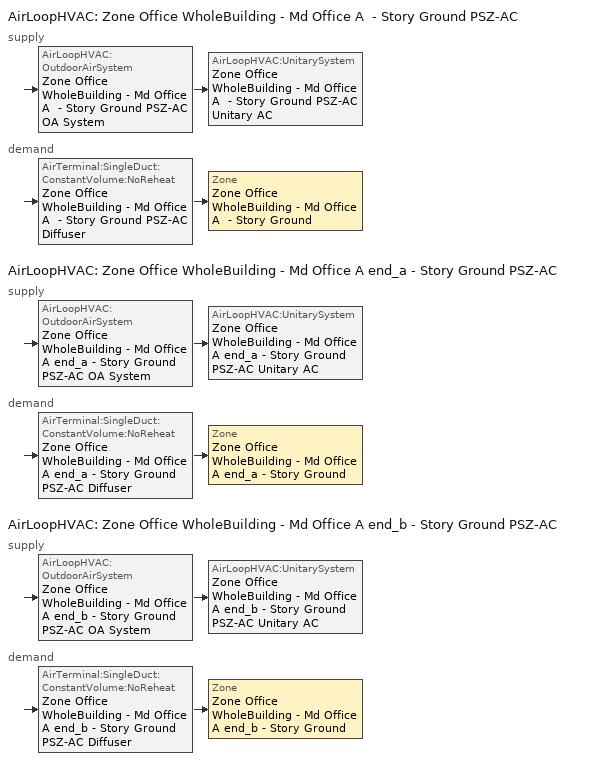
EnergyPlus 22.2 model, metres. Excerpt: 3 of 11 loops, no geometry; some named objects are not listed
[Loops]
AirLoopHVAC 'Zone Office WholeBuilding - Md Office A  - Story Ground PSZ-AC'
 supply: AirLoopHVAC:OutdoorAirSystem 'Zone Office WholeBuilding - Md Office A  - Story Ground PSZ-AC OA System' > AirLoopHVAC:UnitarySystem 'Zone Office WholeBuilding - Md Office A  - Story Ground PSZ-AC Unitary AC'
 demand: AirTerminal:SingleDuct:ConstantVolume:NoReheat 'Zone Office WholeBuilding - Md Office A  - Story Ground PSZ-AC Diffuser' > Zone 'Zone Office WholeBuilding - Md Office A  - Story Ground'
AirLoopHVAC 'Zone Office WholeBuilding - Md Office A end_a - Story Ground PSZ-AC'
 supply: AirLoopHVAC:OutdoorAirSystem 'Zone Office WholeBuilding - Md Office A end_a - Story Ground PSZ-AC OA System' > AirLoopHVAC:UnitarySystem 'Zone Office WholeBuilding - Md Office A end_a - Story Ground PSZ-AC Unitary AC'
 demand: AirTerminal:SingleDuct:ConstantVolume:NoReheat 'Zone Office WholeBuilding - Md Office A end_a - Story Ground PSZ-AC Diffuser' > Zone 'Zone Office WholeBuilding - Md Office A end_a - Story Ground'
AirLoopHVAC 'Zone Office WholeBuilding - Md Office A end_b - Story Ground PSZ-AC'
 supply: AirLoopHVAC:OutdoorAirSystem 'Zone Office WholeBuilding - Md Office A end_b - Story Ground PSZ-AC OA System' > AirLoopHVAC:UnitarySystem 'Zone Office WholeBuilding - Md Office A end_b - Story Ground PSZ-AC Unitary AC'
 demand: AirTerminal:SingleDuct:ConstantVolume:NoReheat 'Zone Office WholeBuilding - Md Office A end_b - Story Ground PSZ-AC Diffuser' > Zone 'Zone Office WholeBuilding - Md Office A end_b - Story Ground'
[SizingPeriod:DesignDay] Day of Month=21; Day Type=SummerDesignDay; Dry-Bulb Temperature Range Modifier Type=DefaultMultipliers; Humidity Condition Type=Wetbulb; Barometric Pressure {Pa}=100917; Wind Speed {m/s}=5; Wind Direction {deg}=320; Rain Indicator=No; Snow Indicator=No; Daylight Saving Time Indicator=No; Solar Model Indicator=ASHRAETau; Begin Environment Reset Mode=FullResetAtBeginEnvironment
Name | Month | Maximum Dry-Bulb Temperature {C} | Daily Dry-Bulb Temperature Range {deltaC} | Wetbulb or DewPoint at Maximum Dry-Bulb {C} | ASHRAE Clear Sky Optical Depth for Beam Irradiance (taub) | ASHRAE Clear Sky Optical Depth for Diffuse Irradiance (taud)
Kodiak April .4% Condns WB=>MCDB | 4 | 11.4 | 5.4 | 8 | 0.323 | 2.439
Kodiak August .4% Condns DB=>MCWB | 8 | 22.6 | 6.3 | 16 | 0.322 | 2.497
Kodiak August .4% Condns WB=>MCDB | 8 | 21.4 | 6.3 | 16.9 | 0.322 | 2.497
Kodiak December .4% Condns DB=>MCWB | 12 | 6.9 | 5.1 | 5.6 | 0.359 | 2.403
Kodiak December .4% Condns WB=>MCDB | 12 | 6.5 | 5.1 | 6.2 | 0.359 | 2.403
Kodiak February .4% Condns DB=>MCWB | 2 | 6.9 | 4.9 | 4.6 | 0.336 | 2.429
Kodiak February .4% Condns WB=>MCDB | 2 | 6.1 | 4.9 | 5.5 | 0.336 | 2.429
Kodiak January .4% Condns DB=>MCWB | 1 | 6.8 | 4.7 | 4 | 0.326 | 2.48
Kodiak January .4% Condns WB=>MCDB | 1 | 5.7 | 4.7 | 5.5 | 0.326 | 2.48
Kodiak July .4% Condns DB=>MCWB | 7 | 24.2 | 5.5 | 16.2 | 0.316 | 2.499
Kodiak July .4% Condns WB=>MCDB | 7 | 22.8 | 5.5 | 16.6 | 0.316 | 2.499
Kodiak June .4% Condns DB=>MCWB | 6 | 22.3 | 5.4 | 13.8 | 0.317 | 2.453
Kodiak June .4% Condns WB=>MCDB | 6 | 20.3 | 5.4 | 14.7 | 0.317 | 2.453
Kodiak March .4% Condns DB=>MCWB | 3 | 8.3 | 5.5 | 3.9 | 0.337 | 2.384
Kodiak March .4% Condns WB=>MCDB | 3 | 6.3 | 5.5 | 5.2 | 0.337 | 2.384
Kodiak May .4% Condns DB=>MCWB | 5 | 18.8 | 5.9 | 10.5 | 0.314 | 2.447
Kodiak May .4% Condns WB=>MCDB | 5 | 17 | 5.9 | 11.2 | 0.314 | 2.447
Kodiak November .4% Condns DB=>MCWB | 11 | 9.4 | 5.3 | 7.3 | 0.358 | 2.388
Kodiak November .4% Condns WB=>MCDB | 11 | 8.7 | 5.3 | 8.2 | 0.358 | 2.388
Kodiak October .4% Condns DB=>MCWB | 10 | 12.6 | 6.2 | 9.4 | 0.34 | 2.431
Kodiak October .4% Condns WB=>MCDB | 10 | 11.3 | 6.2 | 10.7 | 0.34 | 2.431
[ZoneControl:Thermostat] Temperature Difference Between Cutout And Setpoint {deltaC}=0
Name | Zone or ZoneList | Control Type Schedule | Control 1
Zone Office WholeBuilding - Md Office A  - Story Ground Thermostat | Zone Office WholeBuilding - Md Office A  - Story Ground | Zone Office WholeBuilding - Md Office A  - Story Ground Thermostat Schedule | Office WholeBuilding - Md Office - DOE Ref 1980-2004 Thermostat
Zone Office WholeBuilding - Md Office A end_a - Story Ground Thermostat | Zone Office WholeBuilding - Md Office A end_a - Story Ground | Zone Office WholeBuilding - Md Office A end_a - Story Ground Thermostat Schedule | Office WholeBuilding - Md Office - DOE Ref 1980-2004 Thermostat 1
Zone Office WholeBuilding - Md Office A end_b - Story Ground Thermostat | Zone Office WholeBuilding - Md Office A end_b - Story Ground | Zone Office WholeBuilding - Md Office A end_b - Story Ground Thermostat Schedule | Office WholeBuilding - Md Office - DOE Ref 1980-2004 Thermostat 2
[ThermostatSetpoint:DualSetpoint] Heating Setpoint Temperature Schedule=Medium Office HtgSetp; Cooling Setpoint Temperature Schedule=Medium Office ClgSetp
Office WholeBuilding - Md Office - DOE Ref 1980-2004 Thermostat; Office WholeBuilding - Md Office - DOE Ref 1980-2004 Thermostat 1; Office WholeBuilding - Md Office - DOE Ref 1980-2004 Thermostat 2
[AirTerminal:SingleDuct:ConstantVolume:NoReheat] Availability Schedule=Always On Discrete; Maximum Air Flow Rate {m3/s}=AutoSize
Zone Office WholeBuilding - Md Office A  - Story Ground PSZ-AC Diffuser; Zone Office WholeBuilding - Md Office A end_a - Story Ground PSZ-AC Diffuser; Zone Office WholeBuilding - Md Office A end_b - Story Ground PSZ-AC Diffuser
[Zone equipment]
Zone Office WholeBuilding - Md Office A  - Story Ground: Zone Office WholeBuilding - Md Office A  - Story Ground PSZ-AC Diffuser
Zone Office WholeBuilding - Md Office A end_a - Story Ground: Zone Office WholeBuilding - Md Office A end_a - Story Ground PSZ-AC Diffuser
Zone Office WholeBuilding - Md Office A end_b - Story Ground: Zone Office WholeBuilding - Md Office A end_b - Story Ground PSZ-AC Diffuser
[Sizing:Zone] Zone Cooling Design Supply Air Temperature Input Method=SupplyAirTemperature; Zone Cooling Design Supply Air Temperature {C}=12.7778; Zone Cooling Design Supply Air Temperature Difference {deltaC}=11.11; Zone Heating Design Supply Air Temperature Input Method=SupplyAirTemperature; Zone Heating Design Supply Air Temperature {C}=50; Zone Heating Design Supply Air Temperature Difference {deltaC}=11.11; Zone Cooling Design Supply Air Humidity Ratio {kgWater/kgDryAir}=0.0085; Zone Heating Design Supply Air Humidity Ratio {kgWater/kgDryAir}=0.008; Cooling Design Air Flow Method=DesignDay; Cooling Design Air Flow Rate {m3/s}=0; Cooling Minimum Air Flow per Zone Floor Area {m3/s-m2}=0.000762; Cooling Minimum Air Flow {m3/s}=0; Cooling Minimum Air Flow Fraction=0; Heating Design Air Flow Method=DesignDay; Heating Design Air Flow Rate {m3/s}=0; Heating Maximum Air Flow per Zone Floor Area {m3/s-m2}=0.002032; Heating Maximum Air Flow {m3/s}=0.141576; Heating Maximum Air Flow Fraction=0.3; Account for Dedicated Outdoor Air System=No; Zone Load Sizing Method=Sensible Load Only No Latent Load; Zone Latent Cooling Design Supply Air Humidity Ratio Input Method=HumidityRatioDifference; Zone Cooling Design Supply Air Humidity Ratio Difference {kgWater/kgDryAir}=0.005; Zone Latent Heating Design Supply Air Humidity Ratio Input Method=HumidityRatioDifference; Zone Humidification Design Supply Air Humidity Ratio Difference {kgWater/kgDryAir}=0.005
Name | Design Specification Outdoor Air Object
Zone Office WholeBuilding - Md Office A  - Story Ground | Zone Office WholeBuilding - Md Office A  - Story Ground DSOA Space List
Zone Office WholeBuilding - Md Office A end_a - Story Ground | Zone Office WholeBuilding - Md Office A end_a - Story Ground DSOA Space List
Zone Office WholeBuilding - Md Office A end_b - Story Ground | Zone Office WholeBuilding - Md Office A end_b - Story Ground DSOA Space List
[Controller:MechanicalVentilation] Availability Schedule=Always On Discrete; Demand Controlled Ventilation=No; System Outdoor Air Method=ZoneSum; Design Specification Outdoor Air Object Name 1=Office WholeBuilding - Md Office Ventilation
Name | Zone or ZoneList Name 1
Controller Mechanical Ventilation 1 | Zone Office WholeBuilding - Md Office A  - Story Ground
Controller Mechanical Ventilation 2 | Zone Office WholeBuilding - Md Office A end_a - Story Ground
Controller Mechanical Ventilation 3 | Zone Office WholeBuilding - Md Office A end_b - Story Ground
[DesignSpecification:OutdoorAir]
Office WholeBuilding - Md Office Ventilation: Outdoor Air Method=Sum; Outdoor Air Flow per Person {m3/s-person}=0.00943895; Outdoor Air Flow per Zone Floor Area {m3/s-m2}=0; Outdoor Air Flow per Zone {m3/s}=0; Outdoor Air Flow Air Changes per Hour {1/hr}=0
[DesignSpecification:OutdoorAir:SpaceList] Space Design Specification Outdoor Air Object Name 1=Office WholeBuilding - Md Office Ventilation
Name | Space Name 1
Zone Office WholeBuilding - Md Office A  - Story Ground DSOA Space List | Office WholeBuilding - Md Office A  - Story Ground
Zone Office WholeBuilding - Md Office A end_a - Story Ground DSOA Space List | Office WholeBuilding - Md Office A end_a - Story Ground
Zone Office WholeBuilding - Md Office A end_b - Story Ground DSOA Space List | Office WholeBuilding - Md Office A end_b - Story Ground
[AirLoopHVAC] Design Supply Air Flow Rate {m3/s}=AutoSize; Design Return Air Flow Fraction of Supply Air Flow=1
Zone Office WholeBuilding - Md Office A  - Story Ground PSZ-AC; Zone Office WholeBuilding - Md Office A end_a - Story Ground PSZ-AC; Zone Office WholeBuilding - Md Office A end_b - Story Ground PSZ-AC
[Sizing:System] Type of Load to Size On=Sensible; Design Outdoor Air Flow Rate {m3/s}=Autosize; Central Heating Maximum System Air Flow Ratio=1; Preheat Design Temperature {C}=7.22222; Preheat Design Humidity Ratio {kgWater/kgDryAir}=0.008; Precool Design Temperature {C}=12.7778; Precool Design Humidity Ratio {kgWater/kgDryAir}=0.008; Central Cooling Design Supply Air Temperature {C}=12.7778; Central Heating Design Supply Air Temperature {C}=50; Type of Zone Sum to Use=Coincident; 100% Outdoor Air in Cooling=No; 100% Outdoor Air in Heating=No; Central Cooling Design Supply Air Humidity Ratio {kgWater/kgDryAir}=0.0085; Central Heating Design Supply Air Humidity Ratio {kgWater/kgDryAir}=0.008; Cooling Supply Air Flow Rate Method=DesignDay; Cooling Supply Air Flow Rate {m3/s}=0; Cooling Supply Air Flow Rate Per Floor Area {m3/s-m2}=0.00996765; Cooling Fraction of Autosized Cooling Supply Air Flow Rate=1; Cooling Supply Air Flow Rate Per Unit Cooling Capacity {m3/s-W}=3.94755e-05; Heating Supply Air Flow Rate Method=DesignDay; Heating Supply Air Flow Rate {m3/s}=0; Heating Supply Air Flow Rate Per Floor Area {m3/s-m2}=0.00996765; Heating Fraction of Autosized Heating Supply Air Flow Rate=1; Heating Fraction of Autosized Cooling Supply Air Flow Rate=1; Heating Supply Air Flow Rate Per Unit Heating Capacity {m3/s-W}=3.15882e-05; System Outdoor Air Method=ZoneSum; Zone Maximum Outdoor Air Fraction=1; Cooling Design Capacity Method=CoolingDesignCapacity; Cooling Design Capacity {W}=Autosize; Cooling Design Capacity Per Floor Area {W/m2}=234.7; Fraction of Autosized Cooling Design Capacity=1; Heating Design Capacity Method=HeatingDesignCapacity; Heating Design Capacity {W}=Autosize; Heating Design Capacity Per Floor Area {W/m2}=157; Fraction of Autosized Heating Design Capacity=1; Central Cooling Capacity Control Method=OnOff; Occupant Diversity=Autosize
Zone Office WholeBuilding - Md Office A  - Story Ground PSZ-AC; Zone Office WholeBuilding - Md Office A end_a - Story Ground PSZ-AC; Zone Office WholeBuilding - Md Office A end_b - Story Ground PSZ-AC
[Controller:OutdoorAir] Minimum Outdoor Air Flow Rate {m3/s}=Autosize; Maximum Outdoor Air Flow Rate {m3/s}=Autosize; Economizer Control Type=NoEconomizer; Economizer Control Action Type=ModulateFlow; Economizer Maximum Limit Dry-Bulb Temperature {C}=28; Economizer Maximum Limit Enthalpy {J/kg}=64000; Lockout Type=LockoutWithCompressor; Minimum Limit Type=FixedMinimum; Minimum Outdoor Air Schedule=Always On Discrete; High Humidity Control=No; Control High Indoor Humidity Based on Outdoor Humidity Ratio=Yes; Heat Recovery Bypass Control Type=BypassWhenWithinEconomizerLimits
Name | Mechanical Ventilation Controller
Zone Office WholeBuilding - Md Office A  - Story Ground PSZ-AC OA System Controller | Controller Mechanical Ventilation 1
Zone Office WholeBuilding - Md Office A end_a - Story Ground PSZ-AC OA System Controller | Controller Mechanical Ventilation 2
Zone Office WholeBuilding - Md Office A end_b - Story Ground PSZ-AC OA System Controller | Controller Mechanical Ventilation 3
[SetpointManager:MixedAir] Control Variable=Temperature
Name | Setpoint Node or NodeList
Zone Office WholeBuilding - Md Office A  - Story Ground PSZ-AC Mixed Air Node OS Default SPM | Zone Office WholeBuilding - Md Office A  - Story Ground PSZ-AC Mixed Air Node
Zone Office WholeBuilding - Md Office A end_a - Story Ground PSZ-AC Mixed Air Node OS Default SPM | Zone Office WholeBuilding - Md Office A end_a - Story Ground PSZ-AC Mixed Air Node
Zone Office WholeBuilding - Md Office A end_b - Story Ground PSZ-AC Mixed Air Node OS Default SPM | Zone Office WholeBuilding - Md Office A end_b - Story Ground PSZ-AC Mixed Air Node
[AirLoopHVAC:UnitarySystem] Control Type=Load; Dehumidification Control Type=None; Availability Schedule=Outage Availability Schedule; Fan Placement=DrawThrough; DX Heating Coil Sizing Ratio=1; Use DOAS DX Cooling Coil=No; Minimum Supply Air Temperature {C}=2; Latent Load Control=SensibleOnlyLoadControl; Cooling Supply Air Flow Rate {m3/s}=Autosize; Heating Supply Air Flow Rate {m3/s}=Autosize; No Load Supply Air Flow Rate {m3/s}=Autosize; Maximum Supply Air Temperature {C}=80; Maximum Outdoor Dry-Bulb Temperature for Supplemental Heater Operation {C}=21; Maximum Cycling Rate {cycles/hr}=2.5; Heat Pump Time Constant {s}=60; Fraction of On-Cycle Power Use=0.01; Heat Pump Fan Delay Time {s}=60; Ancillary On-Cycle Electric Power {W}=0; Ancillary Off-Cycle Electric Power {W}=0
Name | Controlling Zone or Thermostat Location | Supply Fan | Supply Air Fan Operating Mode Schedule | Heating Coil | Cooling Coil | Supplemental Heating Coil
Zone Office WholeBuilding - Md Office A  - Story Ground PSZ-AC Unitary AC | Zone Office WholeBuilding - Md Office A  - Story Ground | Zone Office WholeBuilding - Md Office A  - Story Ground PSZ-AC Fan | Zone Office WholeBuilding - Md Office A  - Story Ground PSZ-AC Occ Sch | Zone Office WholeBuilding - Md Office A  - Story Ground PSZ-AC Gas Htg Coil 79kBtu/hr 0.8 Thermal Eff | Zone Office WholeBuilding - Md Office A  - Story Ground PSZ-AC 1spd DX AC Clg Coil 33kBtu/hr 9.7SEER | Zone Office WholeBuilding - Md Office A  - Story Ground PSZ-AC No Heat
Zone Office WholeBuilding - Md Office A end_a - Story Ground PSZ-AC Unitary AC | Zone Office WholeBuilding - Md Office A end_a - Story Ground | Zone Office WholeBuilding - Md Office A end_a - Story Ground PSZ-AC Fan | Zone Office WholeBuilding - Md Office A end_a - Story Ground PSZ-AC Occ Sch | Zone Office WholeBuilding - Md Office A end_a - Story Ground PSZ-AC Gas Htg Coil 17kBtu/hr 0.8 Thermal Eff | Zone Office WholeBuilding - Md Office A end_a - Story Ground PSZ-AC 1spd DX AC Clg Coil 7kBtu/hr 9.7SEER | Zone Office WholeBuilding - Md Office A end_a - Story Ground PSZ-AC No Heat
Zone Office WholeBuilding - Md Office A end_b - Story Ground PSZ-AC Unitary AC | Zone Office WholeBuilding - Md Office A end_b - Story Ground | Zone Office WholeBuilding - Md Office A end_b - Story Ground PSZ-AC Fan | Zone Office WholeBuilding - Md Office A end_b - Story Ground PSZ-AC Occ Sch | Zone Office WholeBuilding - Md Office A end_b - Story Ground PSZ-AC Gas Htg Coil 17kBtu/hr 0.8 Thermal Eff | Zone Office WholeBuilding - Md Office A end_b - Story Ground PSZ-AC 1spd DX AC Clg Coil 7kBtu/hr 9.7SEER | Zone Office WholeBuilding - Md Office A end_b - Story Ground PSZ-AC No Heat
[Fan:OnOff] Availability Schedule=Always On Discrete; Fan Total Efficiency=0.53625; Pressure Rise {Pa}=622.722; Maximum Flow Rate {m3/s}=Autosize; Motor Efficiency=0.825; Motor In Airstream Fraction=1
Name | Fan Power Ratio Function of Speed Ratio Curve | Fan Efficiency Ratio Function of Speed Ratio Curve
Zone Office WholeBuilding - Md Office A  - Story Ground PSZ-AC Fan | Fan On Off Power Curve | Fan On Off Efficiency Curve
Zone Office WholeBuilding - Md Office A end_a - Story Ground PSZ-AC Fan | Fan On Off Power Curve 1 | Fan On Off Efficiency Curve 1
Zone Office WholeBuilding - Md Office A end_b - Story Ground PSZ-AC Fan | Fan On Off Power Curve 2 | Fan On Off Efficiency Curve 2
[Coil:Heating:Fuel] Availability Schedule=Always On Discrete; Fuel Type=NaturalGas; Burner Efficiency=0.8; Nominal Capacity {W}=AutoSize; Parasitic Electric Load {W}=0; Parasitic Fuel Load {W}=0
Zone Office WholeBuilding - Md Office A  - Story Ground PSZ-AC Gas Htg Coil 79kBtu/hr 0.8 Thermal Eff; Zone Office WholeBuilding - Md Office A end_a - Story Ground PSZ-AC Gas Htg Coil 17kBtu/hr 0.8 Thermal Eff; Zone Office WholeBuilding - Md Office A end_b - Story Ground PSZ-AC Gas Htg Coil 17kBtu/hr 0.8 Thermal Eff
[Coil:Cooling:DX:SingleSpeed] Availability Schedule=Always On Discrete; Gross Rated Total Cooling Capacity {W}=Autosize; Gross Rated Sensible Heat Ratio=Autosize; Gross Rated Cooling COP {W/W}=3.14722; Rated Air Flow Rate {m3/s}=Autosize; Rated Evaporator Fan Power Per Volume Flow Rate 2017 {W/(m3/s)}=773.3; Rated Evaporator Fan Power Per Volume Flow Rate 2023 {W/(m3/s)}=934.4; Total Cooling Capacity Function of Temperature Curve=DOE Ref DX Clg Coil Cool-Cap-fT; Total Cooling Capacity Function of Flow Fraction Curve=DOE Ref DX Clg Coil Cool-CAP-fFlow; Energy Input Ratio Function of Temperature Curve=DOE Ref DX Clg Coil Cool-EIR-fT; Energy Input Ratio Function of Flow Fraction Curve=DOE Ref DX Clg Coil Cool-EIR-fFlow; Part Load Fraction Correlation Curve=DOE Ref DX Clg Coil Cool-PLF-fPLR; Minimum Outdoor Dry-Bulb Temperature for Compressor Operation {C}=-25; Nominal Time for Condensate Removal to Begin {s}=0; Ratio of Initial Moisture Evaporation Rate and Steady State Latent Capacity=0; Maximum Cycling Rate {cycles/hr}=0; Latent Capacity Time Constant {s}=0; Condenser Type=AirCooled; Evaporative Condenser Effectiveness=0.9; Evaporative Condenser Air Flow Rate {m3/s}=Autosize; Evaporative Condenser Pump Rated Power Consumption {W}=Autosize; Crankcase Heater Capacity {W}=0; Maximum Outdoor Dry-Bulb Temperature for Crankcase Heater Operation {C}=10; Basin Heater Capacity {W/K}=0; Basin Heater Setpoint Temperature {C}=2
Zone Office WholeBuilding - Md Office A  - Story Ground PSZ-AC 1spd DX AC Clg Coil 33kBtu/hr 9.7SEER; Zone Office WholeBuilding - Md Office A end_a - Story Ground PSZ-AC 1spd DX AC Clg Coil 7kBtu/hr 9.7SEER; Zone Office WholeBuilding - Md Office A end_b - Story Ground PSZ-AC 1spd DX AC Clg Coil 7kBtu/hr 9.7SEER
[Coil:Heating:Electric] Availability Schedule=Always Off Discrete; Efficiency=1; Nominal Capacity {W}=0
Zone Office WholeBuilding - Md Office A  - Story Ground PSZ-AC No Heat; Zone Office WholeBuilding - Md Office A end_a - Story Ground PSZ-AC No Heat; Zone Office WholeBuilding - Md Office A end_b - Story Ground PSZ-AC No Heat
[SetpointManager:SingleZone:Reheat] Control Variable=Temperature; Minimum Supply Air Temperature {C}=12.7778; Maximum Supply Air Temperature {C}=50
Name | Control Zone | Setpoint Node or NodeList
Zone Office WholeBuilding - Md Office A  - Story Ground Setpoint Manager SZ Reheat | Zone Office WholeBuilding - Md Office A  - Story Ground | Zone Office WholeBuilding - Md Office A  - Story Ground PSZ-AC Supply Outlet Node
Zone Office WholeBuilding - Md Office A end_a - Story Ground Setpoint Manager SZ Reheat | Zone Office WholeBuilding - Md Office A end_a - Story Ground | Zone Office WholeBuilding - Md Office A end_a - Story Ground PSZ-AC Supply Outlet Node
Zone Office WholeBuilding - Md Office A end_b - Story Ground Setpoint Manager SZ Reheat | Zone Office WholeBuilding - Md Office A end_b - Story Ground | Zone Office WholeBuilding - Md Office A end_b - Story Ground PSZ-AC Supply Outlet Node
[Schedule:Day:Interval]
Medium Office HtgSetp Sat Day: Average, 06:00, 16.7745, 18:00, 16.8513, 24:00, 17.3635
Medium Office HtgSetp Default: Average, 02:00, 20.0793, 22:00, 20.258, 24:00, 19.9662
Medium Office HtgSetp Summer Design Day: No, 24:00, 15.6
Medium Office HtgSetp Winter Design Day: No, 24:00, 21
Medium Office ClgSetp Default: Average, 02:00, 76.8105, 22:00, 91.4029, 24:00, 86.1994
Medium Office ClgSetp Summer Design Day: No, 06:00, 26.7, 22:00, 24, 24:00, 26.7
Medium Office ClgSetp Winter Design Day: No, 24:00, 26.7
Schedule Day 17; Schedule Day 21; Schedule Day 6: No, 01:00, 0, 02:00, 0, 03:00, 0, 04:00, 0, 05:00, 0, 06:00, 0, 07:00, 0, 08:00, 0, 09:00, 0, 10:00, 1, 11:00, 1, 12:00, 1, 13:00, 1, 14:00, 1, 15:00, 1, 16:00, 1, 17:00, 1, 18:00, 1, 19:00, 1, 20:00, 1, 21:00, 1, 22:00, 1, 23:00, 1, 24:00, 1
Zone Office WholeBuilding - Md Office A  - Story Ground PSZ-AC Occ Sch Default; Zone Office WholeBuilding - Md Office A end_a - Story Ground PSZ-AC Occ Sch Default; Zone Office WholeBuilding - Md Office A end_b - Story Ground PSZ-AC Occ Sch Default: No, 00:55, 1, 08:30, 0, 24:00, 1
Zone Office WholeBuilding - Md Office A  - Story Ground PSZ-AC Occ Sch Saturday; Zone Office WholeBuilding - Md Office A end_a - Story Ground PSZ-AC Occ Sch Saturday; Zone Office WholeBuilding - Md Office A end_b - Story Ground PSZ-AC Occ Sch Saturday: No, 07:10, 0, 14:59, 1, 24:00, 0
Zone Office WholeBuilding - Md Office A  - Story Ground PSZ-AC Occ Sch Summer Design Day; Zone Office WholeBuilding - Md Office A  - Story Ground PSZ-AC Occ Sch Winter Design Day; Zone Office WholeBuilding - Md Office A end_a - Story Ground PSZ-AC Occ Sch Summer Design Day; Zone Office WholeBuilding - Md Office A end_a - Story Ground PSZ-AC Occ Sch Winter Design Day; Zone Office WholeBuilding - Md Office A end_b - Story Ground PSZ-AC Occ Sch Summer Design Day; Zone Office WholeBuilding - Md Office A end_b - Story Ground PSZ-AC Occ Sch Winter Design Day: No, 24:00, 1
Zone Office WholeBuilding - Md Office A  - Story Ground PSZ-AC Occ Sch Sunday; Zone Office WholeBuilding - Md Office A end_a - Story Ground PSZ-AC Occ Sch Sunday; Zone Office WholeBuilding - Md Office A end_b - Story Ground PSZ-AC Occ Sch Sunday: No, 24:00, 0
[Schedule:Week:Daily]
Medium Office HtgSetp Week Rule - Jan1-Dec31: Medium Office HtgSetp Sat Day, Medium Office HtgSetp Default, Medium Office HtgSetp Default, Medium Office HtgSetp Default, Medium Office HtgSetp Default, Medium Office HtgSetp Default, Medium Office HtgSetp Sat Day, Medium Office HtgSetp Default, Medium Office HtgSetp Summer Design Day, Medium Office HtgSetp Winter Design Day, Medium Office HtgSetp Default, Medium Office HtgSetp Default
Medium Office ClgSetp Week Rule - Jan1-Dec31: Medium Office ClgSetp Default, Medium Office ClgSetp Default, Medium Office ClgSetp Default, Medium Office ClgSetp Default, Medium Office ClgSetp Default, Medium Office ClgSetp Default, Medium Office ClgSetp Default, Medium Office ClgSetp Default, Medium Office ClgSetp Summer Design Day, Medium Office ClgSetp Winter Design Day, Medium Office ClgSetp Default, Medium Office ClgSetp Default
Zone Office WholeBuilding - Md Office A  - Story Ground PSZ-AC Occ Sch Week Rule - Jan1-Apr29; Zone Office WholeBuilding - Md Office A  - Story Ground PSZ-AC Occ Sch Week Rule - May7-Dec31: Zone Office WholeBuilding - Md Office A  - Story Ground PSZ-AC Occ Sch Sunday, Zone Office WholeBuilding - Md Office A  - Story Ground PSZ-AC Occ Sch Default, Zone Office WholeBuilding - Md Office A  - Story Ground PSZ-AC Occ Sch Default, Zone Office WholeBuilding - Md Office A  - Story Ground PSZ-AC Occ Sch Default, Zone Office WholeBuilding - Md Office A  - Story Ground PSZ-AC Occ Sch Default, Zone Office WholeBuilding - Md Office A  - Story Ground PSZ-AC Occ Sch Default, Zone Office WholeBuilding - Md Office A  - Story Ground PSZ-AC Occ Sch Saturday, Zone Office WholeBuilding - Md Office A  - Story Ground PSZ-AC Occ Sch Default, Zone Office WholeBuilding - Md Office A  - Story Ground PSZ-AC Occ Sch Summer Design Day, Zone Office WholeBuilding - Md Office A  - Story Ground PSZ-AC Occ Sch Winter Design Day, Zone Office WholeBuilding - Md Office A  - Story Ground PSZ-AC Occ Sch Default, Zone Office WholeBuilding - Md Office A  - Story Ground PSZ-AC Occ Sch Default
Zone Office WholeBuilding - Md Office A  - Story Ground PSZ-AC Occ Sch Week Rule - Apr30-May6: Zone Office WholeBuilding - Md Office A  - Story Ground PSZ-AC Occ Sch Sunday, Zone Office WholeBuilding - Md Office A  - Story Ground PSZ-AC Occ Sch Default, Zone Office WholeBuilding - Md Office A  - Story Ground PSZ-AC Occ Sch Default, Zone Office WholeBuilding - Md Office A  - Story Ground PSZ-AC Occ Sch Default, Schedule Day 21, Zone Office WholeBuilding - Md Office A  - Story Ground PSZ-AC Occ Sch Default, Zone Office WholeBuilding - Md Office A  - Story Ground PSZ-AC Occ Sch Saturday, Zone Office WholeBuilding - Md Office A  - Story Ground PSZ-AC Occ Sch Default, Zone Office WholeBuilding - Md Office A  - Story Ground PSZ-AC Occ Sch Summer Design Day, Zone Office WholeBuilding - Md Office A  - Story Ground PSZ-AC Occ Sch Winter Design Day, Zone Office WholeBuilding - Md Office A  - Story Ground PSZ-AC Occ Sch Default, Zone Office WholeBuilding - Md Office A  - Story Ground PSZ-AC Occ Sch Default
Zone Office WholeBuilding - Md Office A end_a - Story Ground PSZ-AC Occ Sch Week Rule - Jan1-Apr29; Zone Office WholeBuilding - Md Office A end_a - Story Ground PSZ-AC Occ Sch Week Rule - May7-Dec31: Zone Office WholeBuilding - Md Office A end_a - Story Ground PSZ-AC Occ Sch Sunday, Zone Office WholeBuilding - Md Office A end_a - Story Ground PSZ-AC Occ Sch Default, Zone Office WholeBuilding - Md Office A end_a - Story Ground PSZ-AC Occ Sch Default, Zone Office WholeBuilding - Md Office A end_a - Story Ground PSZ-AC Occ Sch Default, Zone Office WholeBuilding - Md Office A end_a - Story Ground PSZ-AC Occ Sch Default, Zone Office WholeBuilding - Md Office A end_a - Story Ground PSZ-AC Occ Sch Default, Zone Office WholeBuilding - Md Office A end_a - Story Ground PSZ-AC Occ Sch Saturday, Zone Office WholeBuilding - Md Office A end_a - Story Ground PSZ-AC Occ Sch Default, Zone Office WholeBuilding - Md Office A end_a - Story Ground PSZ-AC Occ Sch Summer Design Day, Zone Office WholeBuilding - Md Office A end_a - Story Ground PSZ-AC Occ Sch Winter Design Day, Zone Office WholeBuilding - Md Office A end_a - Story Ground PSZ-AC Occ Sch Default, Zone Office WholeBuilding - Md Office A end_a - Story Ground PSZ-AC Occ Sch Default
Zone Office WholeBuilding - Md Office A end_a - Story Ground PSZ-AC Occ Sch Week Rule - Apr30-May6: Zone Office WholeBuilding - Md Office A end_a - Story Ground PSZ-AC Occ Sch Sunday, Zone Office WholeBuilding - Md Office A end_a - Story Ground PSZ-AC Occ Sch Default, Zone Office WholeBuilding - Md Office A end_a - Story Ground PSZ-AC Occ Sch Default, Zone Office WholeBuilding - Md Office A end_a - Story Ground PSZ-AC Occ Sch Default, Schedule Day 17, Zone Office WholeBuilding - Md Office A end_a - Story Ground PSZ-AC Occ Sch Default, Zone Office WholeBuilding - Md Office A end_a - Story Ground PSZ-AC Occ Sch Saturday, Zone Office WholeBuilding - Md Office A end_a - Story Ground PSZ-AC Occ Sch Default, Zone Office WholeBuilding - Md Office A end_a - Story Ground PSZ-AC Occ Sch Summer Design Day, Zone Office WholeBuilding - Md Office A end_a - Story Ground PSZ-AC Occ Sch Winter Design Day, Zone Office WholeBuilding - Md Office A end_a - Story Ground PSZ-AC Occ Sch Default, Zone Office WholeBuilding - Md Office A end_a - Story Ground PSZ-AC Occ Sch Default
Zone Office WholeBuilding - Md Office A end_b - Story Ground PSZ-AC Occ Sch Week Rule - Jan1-Apr29; Zone Office WholeBuilding - Md Office A end_b - Story Ground PSZ-AC Occ Sch Week Rule - May7-Dec31: Zone Office WholeBuilding - Md Office A end_b - Story Ground PSZ-AC Occ Sch Sunday, Zone Office WholeBuilding - Md Office A end_b - Story Ground PSZ-AC Occ Sch Default, Zone Office WholeBuilding - Md Office A end_b - Story Ground PSZ-AC Occ Sch Default, Zone Office WholeBuilding - Md Office A end_b - Story Ground PSZ-AC Occ Sch Default, Zone Office WholeBuilding - Md Office A end_b - Story Ground PSZ-AC Occ Sch Default, Zone Office WholeBuilding - Md Office A end_b - Story Ground PSZ-AC Occ Sch Default, Zone Office WholeBuilding - Md Office A end_b - Story Ground PSZ-AC Occ Sch Saturday, Zone Office WholeBuilding - Md Office A end_b - Story Ground PSZ-AC Occ Sch Default, Zone Office WholeBuilding - Md Office A end_b - Story Ground PSZ-AC Occ Sch Summer Design Day, Zone Office WholeBuilding - Md Office A end_b - Story Ground PSZ-AC Occ Sch Winter Design Day, Zone Office WholeBuilding - Md Office A end_b - Story Ground PSZ-AC Occ Sch Default, Zone Office WholeBuilding - Md Office A end_b - Story Ground PSZ-AC Occ Sch Default
Zone Office WholeBuilding - Md Office A end_b - Story Ground PSZ-AC Occ Sch Week Rule - Apr30-May6: Zone Office WholeBuilding - Md Office A end_b - Story Ground PSZ-AC Occ Sch Sunday, Zone Office WholeBuilding - Md Office A end_b - Story Ground PSZ-AC Occ Sch Default, Zone Office WholeBuilding - Md Office A end_b - Story Ground PSZ-AC Occ Sch Default, Zone Office WholeBuilding - Md Office A end_b - Story Ground PSZ-AC Occ Sch Default, Schedule Day 6, Zone Office WholeBuilding - Md Office A end_b - Story Ground PSZ-AC Occ Sch Default, Zone Office WholeBuilding - Md Office A end_b - Story Ground PSZ-AC Occ Sch Saturday, Zone Office WholeBuilding - Md Office A end_b - Story Ground PSZ-AC Occ Sch Default, Zone Office WholeBuilding - Md Office A end_b - Story Ground PSZ-AC Occ Sch Summer Design Day, Zone Office WholeBuilding - Md Office A end_b - Story Ground PSZ-AC Occ Sch Winter Design Day, Zone Office WholeBuilding - Md Office A end_b - Story Ground PSZ-AC Occ Sch Default, Zone Office WholeBuilding - Md Office A end_b - Story Ground PSZ-AC Occ Sch Default
[Schedule:Year]
Medium Office HtgSetp: Medium Office HtgSetp Week Rule - Jan1-Dec31, 1, 1, 12, 31
Medium Office ClgSetp: Medium Office ClgSetp Week Rule - Jan1-Dec31, 1, 1, 12, 31
Zone Office WholeBuilding - Md Office A  - Story Ground PSZ-AC Occ Sch: Zone Office WholeBuilding - Md Office A  - Story Ground PSZ-AC Occ Sch Week Rule - Jan1-Apr29, 1, 1, 4, 29, Zone Office WholeBuilding - Md Office A  - Story Ground PSZ-AC Occ Sch Week Rule - Apr30-May6, 4, 30, 5, 6, Zone Office WholeBuilding - Md Office A  - Story Ground PSZ-AC Occ Sch Week Rule - May7-Dec31, 5, 7, 12, 31
Zone Office WholeBuilding - Md Office A end_a - Story Ground PSZ-AC Occ Sch: Zone Office WholeBuilding - Md Office A end_a - Story Ground PSZ-AC Occ Sch Week Rule - Jan1-Apr29, 1, 1, 4, 29, Zone Office WholeBuilding - Md Office A end_a - Story Ground PSZ-AC Occ Sch Week Rule - Apr30-May6, 4, 30, 5, 6, Zone Office WholeBuilding - Md Office A end_a - Story Ground PSZ-AC Occ Sch Week Rule - May7-Dec31, 5, 7, 12, 31
Zone Office WholeBuilding - Md Office A end_b - Story Ground PSZ-AC Occ Sch: Zone Office WholeBuilding - Md Office A end_b - Story Ground PSZ-AC Occ Sch Week Rule - Jan1-Apr29, 1, 1, 4, 29, Zone Office WholeBuilding - Md Office A end_b - Story Ground PSZ-AC Occ Sch Week Rule - Apr30-May6, 4, 30, 5, 6, Zone Office WholeBuilding - Md Office A end_b - Story Ground PSZ-AC Occ Sch Week Rule - May7-Dec31, 5, 7, 12, 31
[Schedule:Compact]
Zone Office WholeBuilding - Md Office A  - Story Ground Thermostat Schedule; Zone Office WholeBuilding - Md Office A end_a - Story Ground Thermostat Schedule; Zone Office WholeBuilding - Md Office A end_b - Story Ground Thermostat Schedule: Through: 12/31, For: AllDays, Until: 24:00, 4
Outage Availability Schedule: Through: 01/01, For: AllDays, Until: 24:00, 1, Through: 01/02, For: AllDays, Until: 24:00, 1, Through: 01/03, For: AllDays, Until: 24:00, 1, Through: 01/04, For: AllDays, Until: 24:00, 1, Through: 01/05, For: AllDays, Until: 24:00, 1, Through: 01/06, For: AllDays, Until: 24:00, 1, Through: 01/07, For: AllDays, Until: 24:00, 1, Through: 01/08, For: AllDays, Until: 24:00, 1, Through: 01/09, For: AllDays, Until: 24:00, 1, Through: 01/10, For: AllDays, Until: 24:00, 1, Through: 01/11, For: AllDays, Until: 24:00, 1, Through: 01/12, For: AllDays, Until: 24:00, 1, Through: 01/13, For: AllDays, Until: 24:00, 1, Through: 01/14, For: AllDays, Until: 24:00, 1, Through: 01/15, For: AllDays, Until: 24:00, 1, Through: 01/16, For: AllDays, Until: 24:00, 1, Through: 01/17, For: AllDays, Until: 24:00, 1, Through: 01/18, For: AllDays, Until: 24:00, 1, Through: 01/19, For: AllDays, Until: 24:00, 1, Through: 01/20, For: AllDays, Until: 24:00, 1, Through: 01/21, For: AllDays, Until: 24:00, 1, Through: 01/22, For: AllDays, Until: 24:00, 1, Through: 01/23, For: AllDays, Until: 24:00, 1, Through: 01/24, For: AllDays, Until: 24:00, 1, Through: 01/25, For: AllDays, Until: 24:00, 1, Through: 01/26, For: AllDays, Until: 24:00, 1, Through: 01/27, For: AllDays, Until: 24:00, 1, Through: 01/28, For: AllDays, Until: 24:00, 1, Through: 01/29, For: AllDays, Until: 24:00, 1, Through: 01/30, For: AllDays, Until: 24:00, 1, Through: 01/31, For: AllDays, Until: 24:00, 1, Through: 02/01, For: AllDays, Until: 24:00, 1, Through: 02/02, For: AllDays, Until: 24:00, 1, Through: 02/03, For: AllDays, Until: 24:00, 1, Through: 02/04, For: AllDays, Until: 24:00, 1, Through: 02/05, For: AllDays, Until: 24:00, 1, Through: 02/06, For: AllDays, Until: 24:00, 1, Through: 02/07, For: AllDays, Until: 24:00, 1, Through: 02/08, For: AllDays, Until: 24:00, 1, Through: 02/09, For: AllDays, Until: 24:00, 1, Through: 02/10, For: AllDays, Until: 24:00, 1, Through: 02/11, For: AllDays, Until: 24:00, 1, Through: 02/12, For: AllDays, Until: 24:00, 1, Through: 02/13, For: AllDays, Until: 24:00, 1, Through: 02/14, For: AllDays, Until: 24:00, 1, Through: 02/15, For: AllDays, Until: 24:00, 1, Through: 02/16, For: AllDays, Until: 24:00, 1, Through: 02/17, For: AllDays, Until: 24:00, 1, Through: 02/18, For: AllDays, Until: 24:00, 1, Through: 02/19, For: AllDays, Until: 24:00, 1, Through: 02/20, For: AllDays, Until: 24:00, 1, Through: 02/21, For: AllDays, Until: 24:00, 1, Through: 02/22, For: AllDays, Until: 24:00, 1, Through: 02/23, For: AllDays, Until: 24:00, 1, Through: 02/24, For: AllDays, Until: 24:00, 1, Through: 02/25, For: AllDays, Until: 24:00, 1, Through: 02/26, For: AllDays, Until: 24:00, 1, Through: 02/27, For: AllDays, Until: 24:00, 1, Through: 02/28, For: AllDays, Until: 24:00, 1, Through: 03/01, For: AllDays, Until: 24:00, 1, Through: 03/02, For: AllDays, Until: 24:00, 1, Through: 03/03, For: AllDays, Until: 24:00, 1, Through: 03/04, For: AllDays, Until: 24:00, 1, Through: 03/05, For: AllDays, Until: 24:00, 1, Through: 03/06, For: AllDays, Until: 24:00, 1, Through: 03/07, For: AllDays, Until: 24:00, 1, Through: 03/08, For: AllDays, Until: 24:00, 1, Through: 03/09, For: AllDays, Until: 24:00, 1, Through: 03/10, For: AllDays, Until: 24:00, 1, Through: 03/11, For: AllDays, Until: 24:00, 1, Through: 03/12, For: AllDays, Until: 24:00, 1, Through: 03/13, For: AllDays, Until: 24:00, 1, Through: 03/14, For: AllDays, Until: 24:00, 1, Through: 03/15, For: AllDays, Until: 24:00, 1, Through: 03/16, For: AllDays, Until: 24:00, 1, Through: 03/17, For: AllDays, Until: 24:00, 1, Through: 03/18, For: AllDays, Until: 24:00, 1, Through: 03/19, For: AllDays, Until: 24:00, 1, Through: 03/20, For: AllDays, Until: 24:00, 1, Through: 03/21, For: AllDays, Until: 24:00, 1, Through: 03/22, For: AllDays, Until: 24:00, 1, Through: 03/23, For: AllDays, Until: 24:00, 1, Through: 03/24, For: AllDays, Until: 24:00, 1, Through: 03/25, For: AllDays, Until: 24:00, 1, Through: 03/26, For: AllDays, Until: 24:00, 1, Through: 03/27, For: AllDays, Until: 24:00, 1, Through: 03/28, For: AllDays, Until: 24:00, 1, Through: 03/29, For: AllDays, Until: 24:00, 1, Through: 03/30, For: AllDays, Until: 24:00, 1, Through: 03/31, For: AllDays, Until: 24:00, 1, Through: 04/01, For: AllDays, Until: 24:00, 1, Through: 04/02, For: AllDays, Until: 24:00, 1, Through: 04/03, For: AllDays, Until: 24:00, 1, Through: 04/04, For: AllDays, Until: 24:00, 1, Through: 04/05, For: AllDays, Until: 24:00, 1, Through: 04/06, For: AllDays, Until: 24:00, 1, Through: 04/07, For: AllDays, Until: 24:00, 1, Through: 04/08, For: AllDays, Until: 24:00, 1, Through: 04/09, For: AllDays, Until: 24:00, 1, Through: 04/10, For: AllDays, Until: 24:00, 1, Through: 04/11, For: AllDays, Until: 24:00, 1, Through: 04/12, For: AllDays, Until: 24:00, 1, Through: 04/13, For: AllDays, Until: 24:00, 1, Through: 04/14, For: AllDays, Until: 24:00, 1, Through: 04/15, For: AllDays, Until: 24:00, 1, Through: 04/16, For: AllDays, Until: 24:00, 1, Through: 04/17, For: AllDays, Until: 24:00, 1, Through: 04/18, For: AllDays, Until: 24:00, 1, Through: 04/19, For: AllDays, Until: 24:00, 1, Through: 04/20, For: AllDays, Until: 24:00, 1, Through: 04/21, For: AllDays, Until: 24:00, 1, Through: 04/22, For: AllDays, Until: 24:00, 1, Through: 04/23, For: AllDays, Until: 24:00, 1, Through: 04/24, For: AllDays, Until: 24:00, 1, Through: 04/25, For: AllDays, Until: 24:00, 1, Through: 04/26, For: AllDays, Until: 24:00, 1, Through: 04/27, For: AllDays, Until: 24:00, 1, Through: 04/28, For: AllDays, Until: 24:00, 1, Through: 04/29, For: AllDays, Until: 24:00, 1, Through: 04/30, For: AllDays, Until: 24:00, 1, Through: 05/01, For: AllDays, Until: 24:00, 1, Through: 05/02, For: AllDays, Until: 24:00, 1, Through: 05/03, For: AllDays, Until: 24:00, 1, Through: 05/04, For: AllDays, Until: 05:00, 1, Until: 08:00, 0, Until: 24:00, 1, Through: 05/05, For: AllDays, Until: 24:00, 1, Through: 05/06, For: AllDays, Until: 24:00, 1, Through: 05/07, For: AllDays, Until: 24:00, 1, Through: 05/08, For: AllDays, Until: 24:00, 1, Through: 05/09, For: AllDays, Until: 24:00, 1, Through: 05/10, For: AllDays, Until: 24:00, 1, Through: 05/11, For: AllDays, Until: 24:00, 1, Through: 05/12, For: AllDays, Until: 24:00, 1, Through: 05/13, For: AllDays, Until: 24:00, 1, Through: 05/14, For: AllDays, Until: 24:00, 1, Through: 05/15, For: AllDays, Until: 24:00, 1, Through: 05/16, For: AllDays, Until: 24:00, 1, Through: 05/17, For: AllDays, Until: 24:00, 1, Through: 05/18, For: AllDays, Until: 24:00, 1, Through: 05/19, For: AllDays, Until: 24:00, 1, Through: 05/20, For: AllDays, Until: 24:00, 1, Through: 05/21, For: AllDays, Until: 24:00, 1, Through: 05/22, For: AllDays, Until: 24:00, 1, Through: 05/23, For: AllDays, Until: 24:00, 1, Through: 05/24, For: AllDays, Until: 24:00, 1, Through: 05/25, For: AllDays, Until: 24:00, 1, Through: 05/26, For: AllDays, Until: 24:00, 1, Through: 05/27, For: AllDays, Until: 24:00, 1, Through: 05/28, For: AllDays, Until: 24:00, 1, Through: 05/29, For: AllDays, Until: 24:00, 1, Through: 05/30, For: AllDays, Until: 24:00, 1, Through: 05/31, For: AllDays, Until: 24:00, 1, Through: 06/01, For: AllDays, Until: 24:00, 1, Through: 06/02, For: AllDays, Until: 24:00, 1, Through: 06/03, For: AllDays, Until: 24:00, 1, Through: 06/04, For: AllDays, Until: 24:00, 1, Through: 06/05, For: AllDays, Until: 24:00, 1, Through: 06/06, For: AllDays, Until: 24:00, 1, Through: 06/07, For: AllDays, Until: 24:00, 1, Through: 06/08, For: AllDays, Until: 24:00, 1, Through: 06/09, For: AllDays, Until: 24:00, 1, Through: 06/10, For: AllDays, Until: 24:00, 1, Through: 06/11, For: AllDays, Until: 24:00, 1, Through: 06/12, For: AllDays, Until: 24:00, 1, Through: 06/13, For: AllDays, Until: 24:00, 1, Through: 06/14, For: AllDays, Until: 24:00, 1, Through: 06/15, For: AllDays, Until: 24:00, 1, Through: 06/16, For: AllDays, Until: 24:00, 1, Through: 06/17, For: AllDays, Until: 24:00, 1, Through: 06/18, For: AllDays, Until: 24:00, 1, Through: 06/19, For: AllDays, Until: 24:00, 1, Through: 06/20, For: AllDays, Until: 24:00, 1, Through: 06/21, For: AllDays, Until: 24:00, 1, Through: 06/22, For: AllDays, Until: 24:00, 1, Through: 06/23, For: AllDays, Until: 24:00, 1, Through: 06/24, For: AllDays, Until: 24:00, 1, Through: 06/25, For: AllDays, Until: 24:00, 1, Through: 06/26, For: AllDays, Until: 24:00, 1, Through: 06/27, For: AllDays, Until: 24:00, 1, Through: 06/28, For: AllDays, Until: 24:00, 1, Through: 06/29, For: AllDays, Until: 24:00, 1, Through: 06/30, For: AllDays, Until: 24:00, 1, Through: 07/01, For: AllDays, Until: 24:00, 1, Through: 07/02, For: AllDays, Until: 24:00, 1, Through: 07/03, For: AllDays, Until: 24:00, 1, Through: 07/04, For: AllDays, Until: 24:00, 1, Through: 07/05, For: AllDays, Until: 24:00, 1, Through: 07/06, For: AllDays, Until: 24:00, 1, Through: 07/07, For: AllDays, Until: 24:00, 1, Through: 07/08, For: AllDays, Until: 24:00, 1, Through: 07/09, For: AllDays, Until: 24:00, 1, Through: 07/10, For: AllDays, Until: 24:00, 1, Through: 07/11, For: AllDays, Until: 24:00, 1, Through: 07/12, For: AllDays, Until: 24:00, 1, Through: 07/13, For: AllDays, Until: 24:00, 1, Through: 07/14, For: AllDays, Until: 24:00, 1, Through: 07/15, For: AllDays, Until: 24:00, 1, Through: 07/16, For: AllDays, Until: 24:00, 1, Through: 07/17, For: AllDays, Until: 24:00, 1, Through: 07/18, For: AllDays, Until: 24:00, 1, Through: 07/19, For: AllDays, Until: 24:00, 1, Through: 07/20, For: AllDays, Until: 24:00, 1, Through: 07/21, For: AllDays, Until: 24:00, 1, Through: 07/22, For: AllDays, Until: 24:00, 1, Through: 07/23, For: AllDays, Until: 24:00, 1, Through: 07/24, For: AllDays, Until: 24:00, 1, Through: 07/25, For: AllDays, Until: 24:00, 1, Through: 07/26, For: AllDays, Until: 24:00, 1, Through: 07/27, For: AllDays, Until: 24:00, 1, Through: 07/28, For: AllDays, Until: 24:00, 1, Through: 07/29, For: AllDays, Until: 24:00, 1, Through: 07/30, For: AllDays, Until: 24:00, 1, Through: 07/31, For: AllDays, Until: 24:00, 1, Through: 08/01, For: AllDays, Until: 24:00, 1, Through: 08/02, For: AllDays, Until: 24:00, 1, Through: 08/03, For: AllDays, Until: 24:00, 1, Through: 08/04, For: AllDays, Until: 24:00, 1, Through: 08/05, For: AllDays, Until: 24:00, 1, Through: 08/06, For: AllDays, Until: 24:00, 1, Through: 08/07, For: AllDays, Until: 24:00, 1, Through: 08/08, For: AllDays, Until: 24:00, 1, Through: 08/09, For: AllDays, Until: 24:00, 1, Through: 08/10, For: AllDays, Until: 24:00, 1, Through: 08/11, For: AllDays, Until: 24:00, 1, Through: 08/12, For: AllDays, Until: 24:00, 1, Through: 08/13, For: AllDays, Until: 24:00, 1, Through: 08/14, For: AllDays, Until: 24:00, 1, Through: 08/15, For: AllDays, Until: 24:00, 1, Through: 08/16, For: AllDays, Until: 24:00, 1, Through: 08/17, For: AllDays, Until: 24:00, 1, Through: 08/18, For: AllDays, Until: 24:00, 1, Through: 08/19, For: AllDays, Until: 24:00, 1, Through: 08/20, For: AllDays, Until: 24:00, 1, Through: 08/21, For: AllDays, Until: 24:00, 1, Through: 08/22, For: AllDays, Until: 24:00, 1, Through: 08/23, For: AllDays, Until: 24:00, 1, Through: 08/24, For: AllDays, Until: 24:00, 1, Through: 08/25, For: AllDays, Until: 24:00, 1, Through: 08/26, For: AllDays, Until: 24:00, 1, Through: 08/27, For: AllDays, Until: 24:00, 1, Through: 08/28, For: AllDays, Until: 24:00, 1, Through: 08/29, For: AllDays, Until: 24:00, 1, Through: 08/30, For: AllDays, Until: 24:00, 1, Through: 08/31, For: AllDays, Until: 24:00, 1, Through: 09/01, For: AllDays, Until: 24:00, 1, Through: 09/02, For: AllDays, Until: 24:00, 1, Through: 09/03, For: AllDays, Until: 24:00, 1, Through: 09/04, For: AllDays, Until: 24:00, 1, Through: 09/05, For: AllDays, Until: 24:00, 1, Through: 09/06, For: AllDays, Until: 24:00, 1, Through: 09/07, For: AllDays, Until: 24:00, 1, Through: 09/08, For: AllDays, Until: 24:00, 1, Through: 09/09, For: AllDays, Until: 24:00, 1, Through: 09/10, For: AllDays, Until: 24:00, 1, Through: 09/11, For: AllDays, Until: 24:00, 1, Through: 09/12, For: AllDays, Until: 24:00, 1, Through: 09/13, For: AllDays, Until: 24:00, 1, Through: 09/14, For: AllDays, Until: 24:00, 1, Through: 09/15, For: AllDays, Until: 24:00, 1, Through: 09/16, For: AllDays, Until: 24:00, 1, Through: 09/17, For: AllDays, Until: 24:00, 1, Through: 09/18, For: AllDays, Until: 24:00, 1, Through: 09/19, For: AllDays, Until: 24:00, 1, Through: 09/20, For: AllDays, Until: 24:00, 1, Through: 09/21, For: AllDays, Until: 24:00, 1, Through: 09/22, For: AllDays, Until: 24:00, 1, Through: 09/23, For: AllDays, Until: 24:00, 1, Through: 09/24, For: AllDays, Until: 24:00, 1, Through: 09/25, For: AllDays, Until: 24:00, 1, Through: 09/26, For: AllDays, Until: 24:00, 1, Through: 09/27, For: AllDays, Until: 24:00, 1, Through: 09/28, For: AllDays, Until: 24:00, 1, Through: 09/29, For: AllDays, Until: 24:00, 1, Through: 09/30, For: AllDays, Until: 24:00, 1, Through: 10/01, For: AllDays, Until: 24:00, 1, Through: 10/02, For: AllDays, Until: 24:00, 1, Through: 10/03, For: AllDays, Until: 24:00, 1, Through: 10/04, For: AllDays, Until: 24:00, 1, Through: 10/05, For: AllDays, Until: 24:00, 1, Through: 10/06, For: AllDays, Until: 24:00, 1, Through: 10/07, For: AllDays, Until: 24:00, 1, Through: 10/08, For: AllDays, Until: 24:00, 1, Through: 10/09, For: AllDays, Until: 24:00, 1, Through: 10/10, For: AllDays, Until: 24:00, 1, Through: 10/11, For: AllDays, Until: 24:00, 1, Through: 10/12, For: AllDays, Until: 24:00, 1, Through: 10/13, For: AllDays, Until: 24:00, 1, Through: 10/14, For: AllDays, Until: 24:00, 1, Through: 10/15, For: AllDays, Until: 24:00, 1, Through: 10/16, For: AllDays, Until: 24:00, 1, Through: 10/17, For: AllDays, Until: 24:00, 1, Through: 10/18, For: AllDays, Until: 24:00, 1, Through: 10/19, For: AllDays, Until: 24:00, 1, Through: 10/20, For: AllDays, Until: 24:00, 1, Through: 10/21, For: AllDays, Until: 24:00, 1, Through: 10/22, For: AllDays, Until: 24:00, 1, Through: 10/23, For: AllDays, Until: 24:00, 1, Through: 10/24, For: AllDays, Until: 24:00, 1, Through: 10/25, For: AllDays, Until: 24:00, 1, Through: 10/26, For: AllDays, Until: 24:00, 1, Through: 10/27, For: AllDays, Until: 24:00, 1, Through: 10/28, For: AllDays, Until: 24:00, 1, Through: 10/29, For: AllDays, Until: 24:00, 1, Through: 10/30, For: AllDays, Until: 24:00, 1, Through: 10/31, For: AllDays, Until: 24:00, 1, Through: 11/01, For: AllDays, Until: 24:00, 1, Through: 11/02, For: AllDays, Until: 24:00, 1, Through: 11/03, For: AllDays, Until: 24:00, 1, Through: 11/04, For: AllDays, Until: 24:00, 1, Through: 11/05, For: AllDays, Until: 24:00, 1, Through: 11/06, For: AllDays, Until: 24:00, 1, Through: 11/07, For: AllDays, Until: 24:00, 1, Through: 11/08, For: AllDays, Until: 24:00, 1, Through: 11/09, For: AllDays, Until: 24:00, 1, Through: 11/10, For: AllDays, Until: 24:00, 1, Through: 11/11, For: AllDays, Until: 24:00, 1, Through: 11/12, For: AllDays, Until: 24:00, 1, Through: 11/13, For: AllDays, Until: 24:00, 1, Through: 11/14, For: AllDays, Until: 24:00, 1, Through: 11/15, For: AllDays, Until: 24:00, 1, Through: 11/16, For: AllDays, Until: 24:00, 1, Through: 11/17, For: AllDays, Until: 24:00, 1, Through: 11/18, For: AllDays, Until: 24:00, 1, Through: 11/19, For: AllDays, Until: 24:00, 1, Through: 11/20, For: AllDays, Until: 24:00, 1, Through: 11/21, For: AllDays, Until: 24:00, 1, Through: 11/22, For: AllDays, Until: 24:00, 1, Through: 11/23, For: AllDays, Until: 24:00, 1, Through: 11/24, For: AllDays, Until: 24:00, 1, Through: 11/25, For: AllDays, Until: 24:00, 1, Through: 11/26, For: AllDays, Until: 24:00, 1, Through: 11/27, For: AllDays, Until: 24:00, 1, Through: 11/28, For: AllDays, Until: 24:00, 1, Through: 11/29, For: AllDays, Until: 24:00, 1, Through: 11/30, For: AllDays, Until: 24:00, 1, Through: 12/01, For: AllDays, Until: 24:00, 1, Through: 12/02, For: AllDays, Until: 24:00, 1, Through: 12/03, For: AllDays, Until: 24:00, 1, Through: 12/04, For: AllDays, Until: 24:00, 1, Through: 12/05, For: AllDays, Until: 24:00, 1, Through: 12/06, For: AllDays, Until: 24:00, 1, Through: 12/07, For: AllDays, Until: 24:00, 1, Through: 12/08, For: AllDays, Until: 24:00, 1, Through: 12/09, For: AllDays, Until: 24:00, 1, Through: 12/10, For: AllDays, Until: 24:00, 1, Through: 12/11, For: AllDays, Until: 24:00, 1, Through: 12/12, For: AllDays, Until: 24:00, 1, Through: 12/13, For: AllDays, Until: 24:00, 1, Through: 12/14, For: AllDays, Until: 24:00, 1, Through: 12/15, For: AllDays, Until: 24:00, 1, Through: 12/16, For: AllDays, Until: 24:00, 1, Through: 12/17, For: AllDays, Until: 24:00, 1, Through: 12/18, For: AllDays, Until: 24:00, 1, Through: 12/19, For: AllDays, Until: 24:00, 1, Through: 12/20, For: AllDays, Until: 24:00, 1, Through: 12/21, For: AllDays, Until: 24:00, 1, Through: 12/22, For: AllDays, Until: 24:00, 1, Through: 12/23, For: AllDays, Until: 24:00, 1, Through: 12/24, For: AllDays, Until: 24:00, 1, Through: 12/25, For: AllDays, Until: 24:00, 1, Through: 12/26, For: AllDays, Until: 24:00, 1, Through: 12/27, For: AllDays, Until: 24:00, 1, Through: 12/28, For: AllDays, Until: 24:00, 1, Through: 12/29, For: AllDays, Until: 24:00, 1, Through: 12/30, For: AllDays, Until: 24:00, 1, Through: 12/31, For: AllDays, Until: 24:00, 1
[Schedule:Constant]
Name | Hourly Value
Always On Discrete | 1
Always Off Discrete | 0
[Curve:Exponent] Coefficient1 Constant=1; Coefficient2 Constant=0; Coefficient3 Constant=0; Minimum Value of x {BasedOnField A2}=0; Maximum Value of x {BasedOnField A2}=1
Fan On Off Power Curve; Fan On Off Power Curve 1; Fan On Off Power Curve 2
[Curve:Cubic] Coefficient1 Constant=1; Coefficient2 x=0; Coefficient3 x**2=0; Coefficient4 x**3=0
Name | Minimum Value of x {BasedOnField A2} | Maximum Value of x {BasedOnField A2}
Fan On Off Efficiency Curve; Fan On Off Efficiency Curve 1; Fan On Off Efficiency Curve 2 | 0 | 1
DOE Ref DX Clg Coil Cool-CAP-fFlow; DOE Ref DX Clg Coil Cool-EIR-fFlow | -100 | 100
[Curve:Biquadratic] Minimum Value of x {BasedOnField A2}=-100; Maximum Value of x {BasedOnField A2}=100; Minimum Value of y {BasedOnField A3}=-100; Maximum Value of y {BasedOnField A3}=100
Name | Coefficient1 Constant | Coefficient2 x | Coefficient3 x**2 | Coefficient4 y | Coefficient5 y**2 | Coefficient6 x*y
DOE Ref DX Clg Coil Cool-Cap-fT | 0.971212 | -0.0152755 | 0.00144345 | -0.00039321 | -6.8364e-06 | -0.000290596
DOE Ref DX Clg Coil Cool-EIR-fT | 0.286871 | 0.0239022 | -0.000810648 | 0.0134585 | 0.000338936 | -0.000487004
[Curve:Quadratic]
DOE Ref DX Clg Coil Cool-PLF-fPLR: Coefficient1 Constant=0.909496; Coefficient2 x=0.0986477; Coefficient3 x**2=-0.00819488; Minimum Value of x {BasedOnField A2}=0; Maximum Value of x {BasedOnField A2}=1
